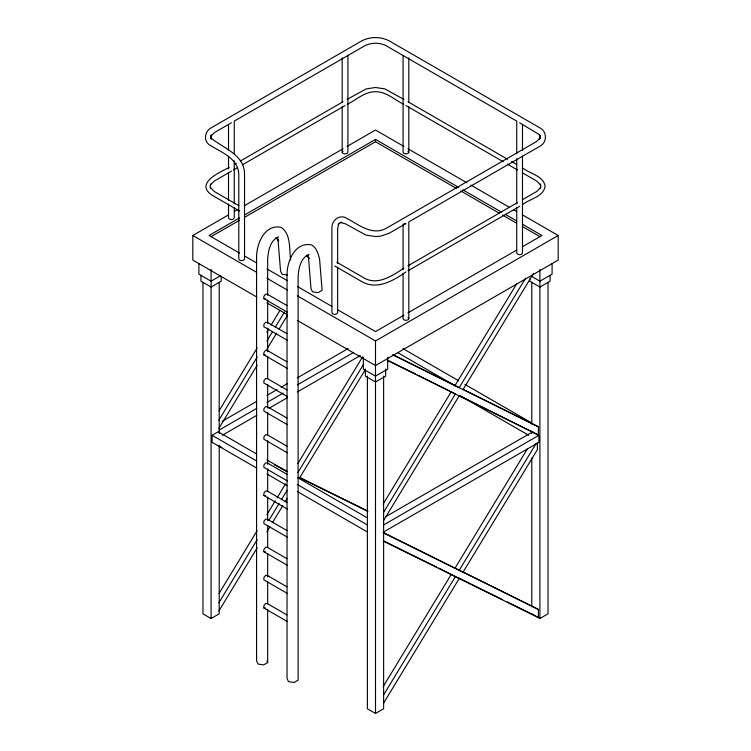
<?xml version="1.0" encoding="UTF-8"?>
<svg xmlns="http://www.w3.org/2000/svg" width="751" height="751" viewBox="0 0 751 751"><rect width="100%" height="100%" fill="white"/><g stroke="black" fill="none" stroke-linecap="round" stroke-linejoin="round"><path stroke-width="1.13" d="M210.759 184.023L210.242 186.267L210.759 188.52M540.241 188.52L540.758 186.267L540.241 184.023M338.739 223.817L337.64 228.492L337.64 263.601M219.067 410.806L257.133 348.06M266.793 332.12L268.605 329.135M271.027 325.145L280.085 310.21M218.898 420.109L257.161 357.035M266.877 341.02L272.35 332.008M275.382 327.004L284.488 311.984M218.898 428.314L257.161 365.239M266.877 349.224L276.593 333.2M279.025 329.201L287.53 315.185M219.067 593.45L257.133 530.704M266.793 514.764L275.251 500.823M277.072 497.838L285.53 483.888M297.828 463.602L362.649 356.753M218.898 602.753L257.217 539.593M268.774 520.546L279.109 503.508M281.541 499.499L287.013 490.469M297.959 472.426L363.644 364.16M218.898 610.957L257.217 547.798M266.943 531.755L269.985 526.742M272.416 522.734L282.761 505.695M285.192 501.687L287.013 498.673M299.18 478.622L365.465 369.351M383.094 504.09L451.116 391.966M454.759 385.958L516.707 283.831M383.498 512.464L455.397 393.937L417.781 375.106M525.681 278.086L459.227 387.629L393.618 354.979M383.508 520.659L459.227 395.833M463.057 389.516L533.52 273.355M383.104 686.724L451.22 574.449M454.862 568.432L527.23 449.136M383.498 695.107L455.397 576.58L459.227 578.477L383.508 703.302M383.245 532.497L459.227 570.272L536.158 443.447M210.149 185.168L214.27 181.066L231.505 171.115M347.92 55.508L347.92 152.284L347.084 153.457L345.056 153.946L343.019 153.457L342.184 152.284L343.019 151.12M408.816 106.811L408.816 152.284L407.981 153.457L405.944 153.946L403.916 153.457L403.08 152.284L403.08 55.508M231.383 122.789L214.645 132.448L210.637 136.438L211.453 134.908L210.965 137.048L211.453 139.188L210.637 137.658C222.831 148.351 244.788 154.284 244.535 174.523L244.535 259.001L243.7 260.175L241.672 260.663L239.635 260.175L238.799 259.001L238.799 174.739C238.574 157.851 220.137 152.04 208.609 144.267C203.089 139.386 205.342 130.683 211.594 127.586L361.982 40.761C370.299 36.508 380.701 36.508 389.018 40.761L539.406 127.586C547.413 131.275 547.413 142.831 539.406 146.511L408.816 221.911L408.816 318.696L407.981 319.87L405.944 320.348L403.916 319.87L403.08 318.696L403.08 273.214M540.851 187.374L536.73 191.477L522.536 199.672M338.175 224.493L339.79 223L341.883 222.352L340.147 222.409L345.61 223.892L365.868 235.063L375.5 236.556L380.485 236.171L389.018 233.345L405.944 223.573L403.916 223.77M229.243 167.445C220.315 172.007 194.302 183.216 211.97 195.129L239.607 211.078M234.321 164.516L236.349 163.343M240.414 160.996L343.019 101.761M347.075 99.414L366.122 88.928L375.5 87.482L384.878 88.928L403.925 99.414M233.533 169.942L237.588 167.595M242.657 164.676L345.066 105.553M347.093 104.38C356.359 99.986 364.61 91.538 375.5 91.735C386.389 91.538 394.641 99.986 403.907 104.38M256.758 297.011L192.819 260.099L192.819 235.495L228.342 214.983M234.434 211.463L237.476 209.707M244.582 205.605L343.019 148.773M347.084 146.426L375.5 130.026L403.916 146.426M239.503 217.912L209.06 235.495L239.503 253.068M244.582 214.983L375.5 139.395L458.72 187.44M211.087 236.659L239.503 220.259M244.582 217.33L375.5 141.742L456.692 188.614M220.221 275.917L211.087 281.193L198.912 274.162L198.912 263.62M403.907 268.163C392.698 275.448 378.063 285.765 364.329 278.114L336.833 262.24M407.962 265.826L517.467 202.601M405.953 271.956C393.721 280.517 377.246 290.177 362.32 281.925L334.683 265.976M407.981 270.782L519.73 206.272M522.771 204.507C529.784 198.686 543.48 196.94 545.095 186.267C543.48 175.603 529.784 173.856 522.771 168.036M403.916 315.176L375.5 331.585L337.95 309.9M407.981 312.838L516.566 250.139M522.658 246.619L541.94 235.495L522.658 224.361M222.249 421.236L256.758 401.316M266.905 395.458L277.053 389.591M281.118 387.253L287.201 383.733M297.358 377.875L348.098 348.577M219.208 430.023L256.758 408.347M266.905 402.489L283.146 393.111M297.358 384.906L353.177 352.679M256.758 468.108L212.101 442.33L212.101 435.298L218.194 431.778L256.758 454.045M297.358 295.838L375.5 340.963L558.181 235.495L558.181 260.099L375.5 365.568L297.358 320.452M222.249 435.298L256.758 415.378M268.933 408.347L287.201 397.795M297.358 391.938L360.273 355.608M385.648 516.744L532.806 431.778M202.967 282.367L202.967 613.839L211.087 618.533L219.208 613.839L219.208 445.174M383.62 524.949L538.899 435.298L538.899 442.33L383.62 531.98M267.675 609.774L267.675 662.579L263.61 664.917L258.072 664.062L256.579 660.861L256.579 257.039C256.579 243.643 264.699 223.882 281.127 227.346C291.397 234.406 289.069 249.276 290.618 259.912M367.38 376.12L367.38 708.766L375.5 713.45L383.62 708.766L383.62 376.12M531.792 613.839L539.913 618.533L548.033 613.839L548.033 282.367M278.64 236.856C270.191 240.085 268.191 250.928 267.675 258.964L267.675 295.34M309.083 254.429C300.635 257.668 298.635 268.501 298.119 276.546L298.119 680.153L294.063 682.499L288.515 681.636L287.032 678.435L287.032 274.622C287.023 261.217 295.143 241.456 311.581 244.929C316.631 247.652 318.067 253.735 319.55 258.842L322.104 290.299L318.02 292.655L312.472 291.801L310.989 288.591L308.511 257.95L307.769 255.359M286.91 305.516L267.403 294.251L265.647 294.092L263.883 296.279L263.883 298.626L265.647 298.785M286.91 361.766L267.403 350.501L265.647 350.351L263.883 352.538L263.883 354.876L265.647 355.035M286.91 502.4L267.403 491.135L265.647 490.976L263.883 493.163L263.883 495.5L265.647 495.66M286.91 558.65L267.403 547.385L265.647 547.226L263.883 549.413L263.883 551.75L265.647 551.91M286.91 614.9L267.403 603.635L265.647 603.475L263.883 605.663L263.883 608.01L265.647 608.16M287.577 275.073L282.029 274.228L280.545 271.017L278.058 240.376L277.326 237.785M463.151 389.309L538.392 426.803L538.392 435.007L387.272 360.386M392.52 354.772L538.392 426.803M387.403 360.105L415.688 374.073M459.312 395.617L478.068 404.873M480.152 405.906L538.899 435.298M274.5 464.982L287.089 471.196M299.677 477.411L367.859 511.074M281.268 468.662L286.478 471.234M299.696 477.758L367.727 511.356M219.808 446.516L221.902 447.549M463.151 571.952L538.392 609.446L538.392 617.651L383.141 540.992M459.227 570.272L463.057 572.159L537.378 449.652L537.378 442.621M383.141 532.788L538.392 609.446M384.315 541.227L436.65 567.071M438.744 568.103L455.397 576.58M458.27 577.744L502.025 599.354M507.235 601.927L534.327 615.304M519.617 122.789L538.842 134.326L540.363 136.438L539.547 134.908L540.035 137.048L539.547 139.188L540.363 137.658L536.355 141.648L386.333 228.257C371.604 236.509 357.354 223.451 344.859 217.349C337.875 215.011 331.454 221.31 331.904 228.276L331.904 312.754L332.74 313.927L334.768 314.416L336.805 313.927L337.64 312.754L337.64 267.112M407.981 101.761L507.535 159.231M511.6 161.578L516.679 164.516M405.934 105.553L503.273 161.747M507.329 164.084L517.467 169.942M522.536 172.871L536.73 181.066L540.851 185.168M407.981 148.773L466.84 182.756M470.896 185.103L509.46 207.37M513.524 209.707L516.566 211.463M522.658 214.983L558.181 235.495M462.776 189.787L501.349 212.054M505.404 214.401L516.566 220.841M460.748 190.961L499.312 213.228M502.363 214.983L516.566 223.188M522.658 226.699L539.913 236.659M531.792 276.509L539.913 281.193L552.088 274.162L552.088 263.62M238.818 205.652L214.27 191.477L210.149 187.374M244.582 255.997L256.758 263.028M266.905 268.886L287.201 280.611M297.358 286.469L331.858 306.389M402.902 348.577L458.72 380.804M464.813 384.324L531.792 422.991M397.823 352.679L454.665 385.488M192.819 235.495L256.758 272.406M266.905 278.264L287.201 289.98M460.748 396.04L528.751 435.298M263.883 298.626L287.304 312.144M266.905 302.869L287.201 314.594M286.91 333.641L267.403 322.376L265.647 322.226L263.883 324.404L263.883 326.751L287.304 340.269M263.883 354.876L287.304 368.394M286.91 389.891L267.403 378.626L265.647 378.476L263.883 380.663L263.883 383.001L287.304 396.519M286.91 418.016L267.403 406.751L265.647 406.601L263.883 408.788L263.883 411.126L287.304 424.644M286.91 446.141L267.403 434.876L265.647 434.726L263.883 436.913L263.883 439.251L287.304 452.769M266.905 459.903L287.201 471.628M297.358 477.486L367.38 517.918M286.91 474.275L267.403 463.001L265.647 462.851L263.883 465.038L263.883 467.375L287.304 480.893M212.101 435.298L256.758 461.076M297.358 484.517L367.38 524.949M266.905 473.965L287.201 485.69M297.358 491.548L367.38 531.98M263.883 495.5L287.304 509.018M286.91 530.525L267.403 519.26L265.647 519.101L263.883 521.288L263.883 523.625L287.304 537.143M263.883 551.75L287.304 565.278M286.91 586.775L267.403 575.51L265.647 575.35L263.883 577.538L263.883 579.885L287.304 593.403M263.883 608.01L287.304 621.528M306.314 255.237L309.14 258.485L307.929 255.49M275.861 237.663L278.696 240.911L277.889 238.912M407.981 151.12L408.816 152.284M407.981 317.523L408.816 318.696M266.934 660.974L267.675 662.579M550.061 275.335L550.061 281.193L539.913 287.051L529.765 281.193L529.765 278.846M539.913 269.478L539.913 618.533M531.792 282.367L531.792 424.09M531.792 431.121L531.792 433.458M531.792 458.063L531.792 606.817M522.48 124.628L522.48 150.284M522.48 156.114L522.48 253.068L521.645 254.242L519.617 254.73L517.58 254.242L516.744 253.068L516.744 207.417M516.744 153.777L516.744 121.127L386.333 45.839C379.677 42.385 371.323 42.385 364.667 45.839L234.256 121.127L234.256 153.777M516.744 158.621L516.744 204.094M408.816 57.836L408.816 102.145M403.08 224.239L403.08 269.722M387.676 357.363L387.676 369.088L375.5 376.12L363.324 369.088L363.324 357.363M385.648 369.088L385.648 376.12L375.5 381.977L365.352 376.12L365.352 369.088M375.5 139.395L375.5 141.742M375.5 340.963L375.5 713.45M342.184 57.836L342.184 102.145M342.184 106.811L342.184 152.284M267.675 300.034L267.675 323.493M267.675 328.187L267.675 351.656M267.675 356.35L267.675 378.645M267.675 384.512L267.675 407.971M267.675 412.665L267.675 434.96M267.675 440.828L267.675 464.287M267.675 468.981L267.675 491.276M267.675 497.143L267.675 520.612M267.675 525.306L267.675 547.592M267.675 553.459L267.675 576.928M267.675 581.621L267.675 603.907M234.256 160.78L234.256 203.915M234.256 207.417L234.256 217.912L233.42 219.085L231.383 219.574L229.355 219.085L228.52 217.912L228.52 203.915M228.52 124.628L228.52 150.284M228.52 156.114L228.52 168.937M228.52 172.439L228.52 200.423M221.235 276.509L221.235 281.193L211.087 287.051L200.939 281.193L200.939 275.335M219.208 282.367L219.208 433.458M211.087 269.478L211.087 618.533"/></g></svg>
